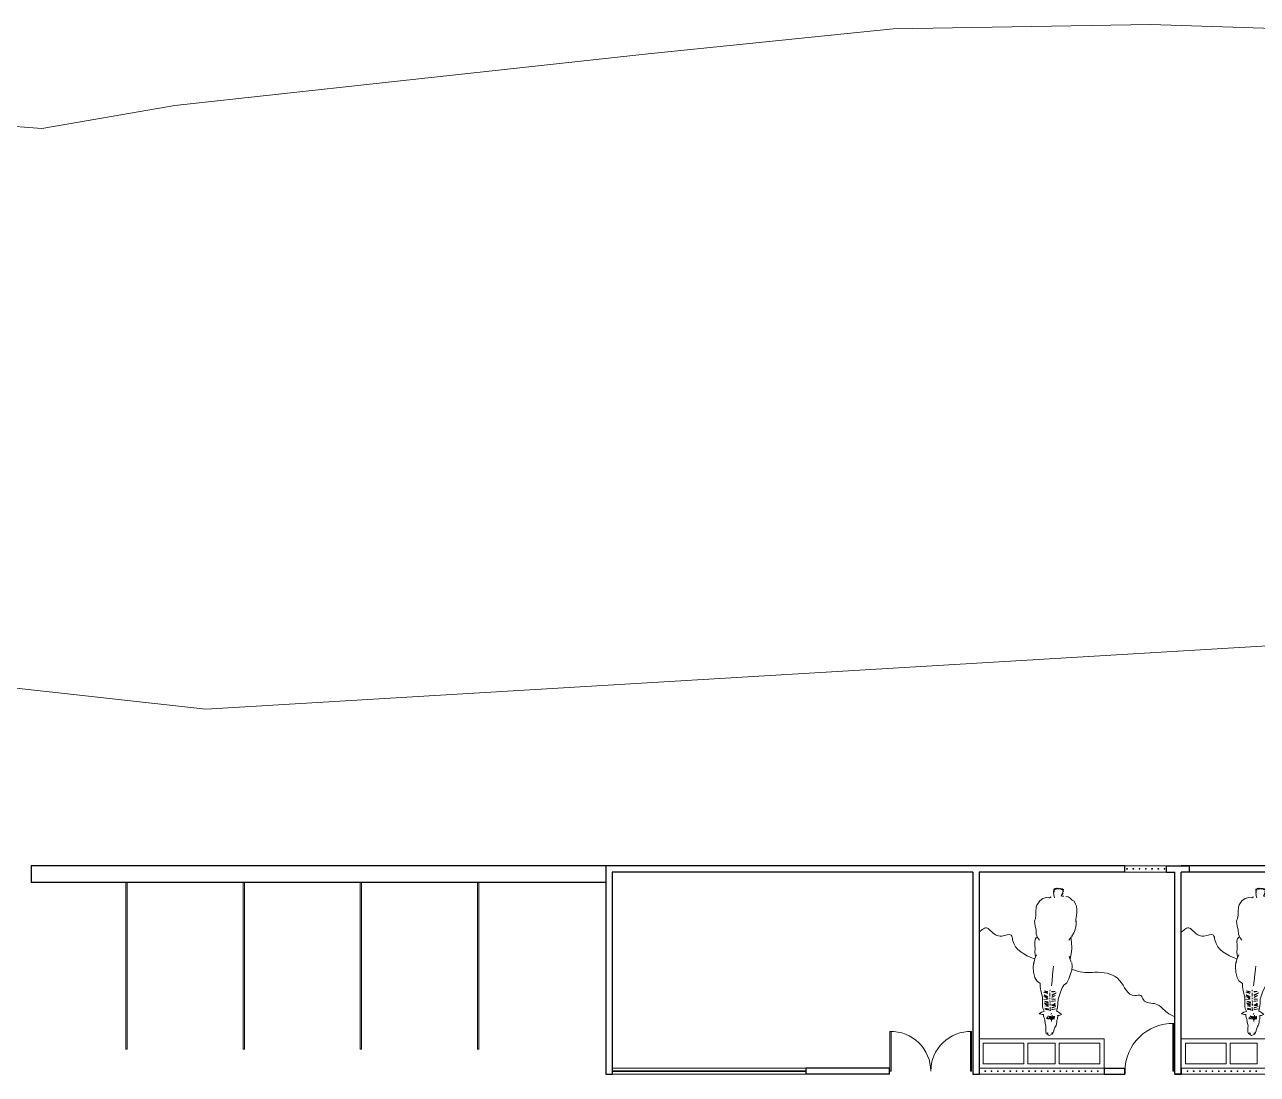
# Model space of a CAD drawing. Header units: millimetres. Extents: x 235 to 418, y 139 to 274.
# Drawn here: x 307.38 to 336.94, y 247.46 to 272.62 of the extents above; entities that cross this region are included whole.
import ezdxf

# ---------------------------------------------------------------- set-up
doc = ezdxf.new("R2010")
doc.units = ezdxf.units.MM
doc.header["$LTSCALE"] = 0.01
for name, color, linetype, lineweight in [('muebles p.a.', 191, 'Continuous', 0), ('muebles p.f.', 213, 'Continuous', 0), ('muros', 3, 'Continuous', 30), ('muros bajos', 42, 'Continuous', 18), ('puertas', 2, 'Continuous', 9), ('punto delgado', 4, 'Continuous', 0), ('terreno', 7, 'Continuous', 9)]:
    doc.layers.add(name, color=color, linetype=linetype, lineweight=lineweight)

# ---------------------------------------------------------------- blocks, each defined once
blk = doc.blocks.new('A$C48D3161E')
at = {"layer": 'punto delgado'}
for p, q in [((1.161, 0.704), (1.064, 0.669)), ((1.232, 0.726), (1.161, 0.704)), ((1.306, 0.731), (1.232, 0.726)), ((1.367, 0.727), (1.306, 0.731)), ((1.379, 0.714), (1.448, 0.691)), ((1.438, 0.697), (1.576, 0.718)), ((1.576, 0.718), (1.646, 0.726)), ((1.646, 0.726), (1.756, 0.721)), ((1.756, 0.721), (1.849, 0.708)), ((1.852, 0.713), (1.792, 0.669)), ((1.86, 0.721), (1.935, 0.762)), ((1.941, 0.768), (2.021, 0.796)), ((2.021, 0.796), (2.086, 0.807)), ((2.086, 0.807), (2.188, 0.802)), ((2.138, 0.809), (2.184, 0.799)), ((2.184, 0.799), (2.259, 0.812)), ((2.259, 0.812), (2.315, 0.822)), ((2.315, 0.822), (2.37, 0.822)), ((2.37, 0.822), (2.432, 0.816)), ((2.432, 0.816), (2.472, 0.796)), ((2.472, 0.796), (2.53, 0.77)), ((2.53, 0.77), (2.55, 0.734)), ((2.55, 0.734), (2.586, 0.695)), ((0.392, 0.53), (0.377, 0.489)), ((0.377, 0.489), (0.379, 0.458)), ((0.428, 0.495), (0.393, 0.534)), ((0.45, 0.456), (0.428, 0.495)), ((0.683, 0.467), (0.605, 0.462)), ((0.739, 0.486), (0.683, 0.467)), ((0.816, 0.511), (0.739, 0.486)), ((0.898, 0.544), (0.816, 0.511)), ((0.947, 0.574), (0.898, 0.544)), ((0.994, 0.633), (0.947, 0.574)), ((1.064, 0.669), (0.994, 0.633)), ((1.448, 0.691), (1.493, 0.675)), ((2.586, 0.695), (2.612, 0.655)), ((2.612, 0.655), (2.616, 0.613)), ((2.621, 0.53), (2.623, 0.576)), ((2.631, 0.527), (2.679, 0.562)), ((2.656, 0.537), (2.723, 0.57)), ((2.679, 0.562), (2.656, 0.537)), ((2.723, 0.57), (2.699, 0.554)), ((2.699, 0.554), (2.753, 0.566)), ((2.753, 0.566), (2.722, 0.558)), ((2.722, 0.558), (2.767, 0.553)), ((2.767, 0.553), (2.745, 0.553)), ((2.745, 0.553), (2.757, 0.543)), ((2.745, 0.534), (2.762, 0.532)), ((2.757, 0.543), (2.747, 0.541)), ((2.751, 0.526), (2.771, 0.519)), ((2.753, 0.502), (2.767, 0.492)), ((2.754, 0.517), (2.77, 0.504)), ((2.758, 0.478), (2.772, 0.486)), ((2.759, 0.465), (2.776, 0.462)), ((0.025, 0.361), (0, 0.301)), ((0, 0.301), (0.035, 0.245)), ((0.085, 0.386), (0.025, 0.361)), ((0.042, 0.275), (0.033, 0.273)), ((0.033, 0.273), (0.035, 0.269)), ((0.041, 0.356), (0.034, 0.351)), ((0.034, 0.351), (0.045, 0.35)), ((0.035, 0.269), (0.044, 0.266)), ((0.036, 0.243), (0.066, 0.235)), ((0.047, 0.359), (0.04, 0.357)), ((0.049, 0.273), (0.042, 0.275)), ((0.044, 0.266), (0.05, 0.27)), ((0.045, 0.35), (0.053, 0.357)), ((0.053, 0.357), (0.047, 0.359)), ((0.05, 0.27), (0.053, 0.271)), ((0.066, 0.235), (0.106, 0.235)), ((0.122, 0.395), (0.095, 0.388)), ((0.106, 0.235), (0.145, 0.234)), ((0.15, 0.408), (0.122, 0.395)), ((0.145, 0.234), (0.181, 0.236)), ((0.168, 0.417), (0.15, 0.408)), ((0.187, 0.429), (0.168, 0.417)), ((0.181, 0.236), (0.227, 0.224)), ((0.218, 0.438), (0.187, 0.429)), ((0.251, 0.443), (0.218, 0.438)), ((0.289, 0.444), (0.251, 0.443)), ((0.385, 0.357), (0.266, 0.343)), ((0.313, 0.455), (0.289, 0.444)), ((0.295, 0.333), (0.363, 0.327)), ((0.36, 0.373), (0.303, 0.363)), ((0.303, 0.363), (0.385, 0.357)), ((0.304, 0.339), (0.356, 0.339)), ((0.361, 0.387), (0.305, 0.375)), ((0.362, 0.397), (0.306, 0.394)), ((0.306, 0.297), (0.363, 0.303)), ((0.307, 0.272), (0.327, 0.279)), ((0.309, 0.292), (0.323, 0.291)), ((0.363, 0.327), (0.312, 0.321)), ((0.312, 0.321), (0.36, 0.31)), ((0.341, 0.459), (0.313, 0.455)), ((0.32, 0.258), (0.371, 0.286)), ((0.32, 0.25), (0.335, 0.25)), ((0.343, 0.461), (0.341, 0.46)), ((0.365, 0.461), (0.343, 0.461)), ((0.379, 0.458), (0.365, 0.461)), ((0.393, 0.332), (0.423, 0.342)), ((0.461, 0.439), (0.45, 0.456)), ((0.519, 0.453), (0.461, 0.439)), ((0.466, 0.319), (0.486, 0.319)), ((0.471, 0.323), (0.49, 0.319)), ((0.477, 0.302), (0.495, 0.218)), ((0.481, 0.345), (0.504, 0.43)), ((0.495, 0.218), (0.485, 0.292)), ((0.485, 0.292), (0.516, 0.219)), ((0.486, 0.319), (0.51, 0.316)), ((0.504, 0.43), (0.491, 0.355)), ((0.516, 0.219), (0.499, 0.288)), ((0.51, 0.316), (0.532, 0.316)), ((0.517, 0.348), (0.545, 0.426)), ((0.605, 0.462), (0.519, 0.453)), ((0.545, 0.426), (0.526, 0.35)), ((0.544, 0.284), (0.56, 0.217)), ((0.56, 0.217), (0.555, 0.284)), ((0.555, 0.284), (0.593, 0.217)), ((0.565, 0.352), (0.564, 0.417)), ((0.564, 0.417), (0.57, 0.374)), ((0.565, 0.318), (0.594, 0.32)), ((0.57, 0.374), (0.576, 0.413)), ((0.593, 0.217), (0.575, 0.294)), ((0.576, 0.413), (0.579, 0.391)), ((0.591, 0.396), (0.578, 0.346)), ((0.579, 0.391), (0.596, 0.415)), ((0.589, 0.312), (0.604, 0.316)), ((0.596, 0.415), (0.596, 0.391)), ((0.596, 0.391), (0.609, 0.41)), ((0.604, 0.28), (0.611, 0.206)), ((0.611, 0.206), (0.614, 0.287)), ((0.614, 0.287), (0.649, 0.213)), ((0.623, 0.317), (0.657, 0.312)), ((0.649, 0.213), (0.633, 0.28)), ((0.637, 0.346), (0.651, 0.422)), ((0.651, 0.422), (0.646, 0.352)), ((0.679, 0.196), (0.693, 0.278)), ((0.683, 0.266), (0.679, 0.196)), ((0.682, 0.352), (0.682, 0.417)), ((0.682, 0.417), (0.689, 0.346)), ((0.683, 0.313), (0.708, 0.313)), ((0.693, 0.278), (0.734, 0.196)), ((0.734, 0.196), (0.708, 0.267)), ((0.708, 0.267), (0.764, 0.203)), ((0.715, 0.352), (0.751, 0.417)), ((0.751, 0.417), (0.725, 0.351)), ((0.764, 0.203), (0.733, 0.275)), ((0.734, 0.313), (0.77, 0.313)), ((0.752, 0.354), (0.803, 0.433)), ((0.803, 0.433), (0.763, 0.348)), ((0.77, 0.313), (0.8, 0.312)), ((0.789, 0.271), (0.813, 0.194)), ((0.813, 0.194), (0.811, 0.274)), ((0.811, 0.274), (0.838, 0.203)), ((0.818, 0.349), (0.826, 0.41)), ((0.826, 0.41), (0.83, 0.346)), ((0.838, 0.203), (0.828, 0.275)), ((0.832, 0.313), (0.858, 0.316)), ((0.935, 0.34), (1.029, 0.353)), ((1.029, 0.353), (1.149, 0.365)), ((1.149, 0.365), (1.253, 0.377)), ((1.253, 0.377), (1.303, 0.381)), ((2.58, 0.182), (2.599, 0.248)), ((2.593, 0.399), (2.65, 0.385)), ((2.595, 0.308), (2.614, 0.339)), ((2.599, 0.248), (2.595, 0.308)), ((2.69, 0.381), (2.644, 0.386)), ((2.678, 0.388), (2.69, 0.381)), ((2.726, 0.382), (2.678, 0.388)), ((2.753, 0.384), (2.705, 0.391)), ((2.705, 0.391), (2.726, 0.382)), ((2.762, 0.392), (2.735, 0.399)), ((2.735, 0.399), (2.753, 0.384)), ((2.773, 0.413), (2.741, 0.404)), ((2.741, 0.404), (2.762, 0.392)), ((2.755, 0.447), (2.771, 0.457)), ((2.755, 0.409), (2.773, 0.413)), ((2.756, 0.433), (2.771, 0.444)), ((2.756, 0.42), (2.773, 0.439)), ((0.227, 0.224), (0.254, 0.221)), ((0.254, 0.22), (0.276, 0.216)), ((0.276, 0.216), (0.295, 0.218)), ((0.294, 0.219), (0.321, 0.209)), ((0.321, 0.209), (0.343, 0.198)), ((0.343, 0.198), (0.363, 0.192)), ((0.365, 0.192), (0.384, 0.193)), ((0.384, 0.193), (0.395, 0.192)), ((0.392, 0.174), (0.406, 0.112)), ((0.395, 0.192), (0.394, 0.17)), ((0.406, 0.112), (0.439, 0.154)), ((0.439, 0.154), (0.453, 0.208)), ((0.456, 0.206), (0.509, 0.18)), ((0.509, 0.18), (0.555, 0.174)), ((0.555, 0.174), (0.635, 0.173)), ((0.636, 0.174), (0.724, 0.175)), ((0.724, 0.175), (0.817, 0.15)), ((0.817, 0.15), (0.918, 0.129)), ((0.918, 0.129), (0.976, 0.13)), ((0.976, 0.13), (1.027, 0.065)), ((1.027, 0.065), (1.094, 0.032)), ((1.094, 0.032), (1.19, 0.007)), ((1.19, 0.007), (1.29, 0)), ((1.29, 0), (1.39, 0.009)), ((1.33, 0.001), (1.451, 0.03)), ((1.451, 0.03), (1.52, 0.063)), ((1.48, 0.04), (1.572, 0.027)), ((1.572, 0.027), (1.634, 0.033)), ((1.634, 0.033), (1.703, 0.03)), ((1.703, 0.03), (1.775, 0.027)), ((1.775, 0.027), (1.821, 0.04)), ((1.795, 0.119), (1.844, 0.082)), ((1.821, 0.04), (1.853, 0.063)), ((1.844, 0.079), (1.906, 0.056)), ((1.906, 0.056), (1.984, 0.053)), ((1.984, 0.053), (2.063, 0.033)), ((2.063, 0.033), (2.151, 0.02)), ((2.151, 0.02), (2.203, 0.04)), ((2.203, 0.04), (2.266, 0.05)), ((2.266, 0.05), (2.331, 0.05)), ((2.331, 0.05), (2.416, 0.056)), ((2.416, 0.056), (2.462, 0.066)), ((2.459, 0.07), (2.538, 0.122)), ((2.538, 0.122), (2.58, 0.182))]:
    blk.add_line(p, q, dxfattribs=at)
blk = doc.blocks.new('A$C6A7764AD')
at = {"layer": 'puertas'}
blk.add_lwpolyline([(0, 0), (0.03, 0), (0.03, 1.17), (0, 1.17)], close=True, dxfattribs=at)
at = {"layer": 'punto delgado'}
blk.add_arc((0.03, 0), 1.17, 0, 91.4693, dxfattribs=at)
blk = doc.blocks.new('A$C45CE3EE6')
at = {"layer": 'puertas'}
blk.add_lwpolyline([(0, 0), (0.03, 0), (0.03, 1), (0, 1)], close=True, dxfattribs=at)
at = {"layer": 'punto delgado'}
blk.add_arc((0.03, 0), 1, 0, 91.7191, dxfattribs=at)
blk = doc.blocks.new('A$C27F13FC7')
at = {"layer": 'punto delgado'}
blk.add_blockref('A$C45CE3EE6', (0, 0), dxfattribs=at)
at = {"layer": 'punto delgado', "xscale": -1}
blk.add_blockref('A$C45CE3EE6', (2.06, 0), dxfattribs=at)

msp = doc.modelspace()

# ---------------------------------------------------------------- hatches: boundary and pattern name
at = {"layer": 'muros'}
h = msp.add_hatch(color=256, dxfattribs=at)
edge = h.paths.add_edge_path()
edge.add_arc((333.118, 247.533), 0.01, 0, 360)
edge = h.paths.add_edge_path()
edge.add_arc((332.968, 247.533), 0.01, 0, 360)
edge = h.paths.add_edge_path()
edge.add_arc((332.818, 247.533), 0.01, 0, 360)
edge = h.paths.add_edge_path()
edge.add_arc((332.668, 247.533), 0.01, 0, 360)
edge = h.paths.add_edge_path()
edge.add_arc((332.518, 247.533), 0.01, 0, 360)
edge = h.paths.add_edge_path()
edge.add_arc((332.368, 247.533), 0.01, 0, 360)
edge = h.paths.add_edge_path()
edge.add_arc((332.218, 247.533), 0.01, 0, 360)
edge = h.paths.add_edge_path()
edge.add_arc((332.068, 247.533), 0.01, 0, 360)
edge = h.paths.add_edge_path()
edge.add_arc((331.918, 247.533), 0.01, 0, 360)
edge = h.paths.add_edge_path()
edge.add_arc((331.768, 247.533), 0.01, 0, 360)
edge = h.paths.add_edge_path()
edge.add_arc((331.618, 247.533), 0.01, 0, 360)
edge = h.paths.add_edge_path()
edge.add_arc((331.468, 247.533), 0.01, 0, 360)
edge = h.paths.add_edge_path()
edge.add_arc((331.318, 247.533), 0.01, 0, 360)
edge = h.paths.add_edge_path()
edge.add_arc((331.168, 247.533), 0.01, 0, 360)
edge = h.paths.add_edge_path()
edge.add_arc((331.018, 247.533), 0.01, 0, 360)
edge = h.paths.add_edge_path()
edge.add_arc((330.868, 247.533), 0.01, 0, 360)
edge = h.paths.add_edge_path()
edge.add_arc((330.718, 247.533), 0.01, 0, 360)
edge = h.paths.add_edge_path()
edge.add_arc((330.568, 247.533), 0.01, 0, 360)
edge = h.paths.add_edge_path()
edge.add_arc((330.418, 247.533), 0.01, 0, 360)
h = msp.add_hatch(color=256, dxfattribs=at)
edge = h.paths.add_edge_path()
edge.add_arc((337.968, 247.533), 0.01, 0, 360)
edge = h.paths.add_edge_path()
edge.add_arc((337.818, 247.533), 0.01, 0, 360)
edge = h.paths.add_edge_path()
edge.add_arc((337.668, 247.533), 0.01, 0, 360)
edge = h.paths.add_edge_path()
edge.add_arc((337.518, 247.533), 0.01, 0, 360)
edge = h.paths.add_edge_path()
edge.add_arc((337.368, 247.533), 0.01, 0, 360)
edge = h.paths.add_edge_path()
edge.add_arc((337.218, 247.533), 0.01, 0, 360)
edge = h.paths.add_edge_path()
edge.add_arc((337.068, 247.533), 0.01, 0, 360)
edge = h.paths.add_edge_path()
edge.add_arc((336.918, 247.533), 0.01, 0, 360)
edge = h.paths.add_edge_path()
edge.add_arc((336.768, 247.533), 0.01, 0, 360)
edge = h.paths.add_edge_path()
edge.add_arc((336.618, 247.533), 0.01, 0, 360)
edge = h.paths.add_edge_path()
edge.add_arc((336.468, 247.533), 0.01, 0, 360)
edge = h.paths.add_edge_path()
edge.add_arc((336.318, 247.533), 0.01, 0, 360)
edge = h.paths.add_edge_path()
edge.add_arc((336.168, 247.533), 0.01, 0, 360)
edge = h.paths.add_edge_path()
edge.add_arc((336.018, 247.533), 0.01, 0, 360)
edge = h.paths.add_edge_path()
edge.add_arc((335.868, 247.533), 0.01, 0, 360)
edge = h.paths.add_edge_path()
edge.add_arc((335.718, 247.533), 0.01, 0, 360)
edge = h.paths.add_edge_path()
edge.add_arc((335.568, 247.533), 0.01, 0, 360)
edge = h.paths.add_edge_path()
edge.add_arc((335.418, 247.533), 0.01, 0, 360)
edge = h.paths.add_edge_path()
edge.add_arc((335.268, 247.533), 0.01, 0, 360)
at = {"layer": 'muros bajos'}
h = msp.add_hatch(color=256, dxfattribs=at)
edge = h.paths.add_edge_path()
edge.add_arc((334.718, 252.383), 0.01, 0, 360)
edge = h.paths.add_edge_path()
edge.add_arc((334.568, 252.383), 0.01, 0, 360)
edge = h.paths.add_edge_path()
edge.add_arc((334.418, 252.383), 0.01, 0, 360)
edge = h.paths.add_edge_path()
edge.add_arc((333.818, 252.383), 0.01, 0, 360)
edge = h.paths.add_edge_path()
edge.add_arc((333.968, 252.383), 0.01, 0, 360)
edge = h.paths.add_edge_path()
edge.add_arc((334.118, 252.383), 0.01, 0, 360)
edge = h.paths.add_edge_path()
edge.add_arc((334.268, 252.383), 0.01, 0, 360)

# ---------------------------------------------------------------- linework, layer by layer
at = {"layer": 'muebles p.a.'}
for p, q in [((331.343, 247.708), (331.343, 248.208)), ((331.443, 247.708), (331.443, 248.208)), ((332.093, 247.708), (332.093, 248.208)), ((332.193, 247.708), (332.193, 248.208)), ((336.193, 247.708), (336.193, 248.208)), ((336.293, 247.708), (336.293, 248.208)), ((336.943, 247.708), (336.943, 248.208))]:
    msp.add_line(p, q, dxfattribs=at)
for points in [[(331.343, 248.208), (330.368, 248.208), (330.368, 247.708), (331.343, 247.708)], [(332.093, 248.208), (331.443, 248.208)], [(332.193, 247.708), (333.168, 247.708), (333.168, 248.208), (332.193, 248.208)], [(336.193, 248.208), (335.218, 248.208), (335.218, 247.708), (336.193, 247.708)], [(336.943, 248.208), (336.293, 248.208)], [(331.443, 247.708), (332.093, 247.708)], [(336.293, 247.708), (336.943, 247.708)]]:
    msp.add_lwpolyline(points, dxfattribs=at)
at = {"layer": 'muebles p.f.'}
for p, q in [((330.268, 248.308), (333.268, 248.308)), ((335.118, 248.308), (338.118, 248.308))]:
    msp.add_line(p, q, dxfattribs=at)
for points in [[(333.268, 248.308), (330.268, 248.308), (330.268, 247.608), (333.268, 247.608)], [(338.118, 248.308), (335.118, 248.308), (335.118, 247.608), (338.118, 247.608)]]:
    msp.add_lwpolyline(points, close=True, dxfattribs=at)
at = {"layer": 'muros'}
for p, q in [((321.318, 252.458), (307.538, 252.458)), ((307.538, 252.458), (307.538, 252.058)), ((330.118, 252.458), (321.318, 252.458)), ((321.318, 252.458), (321.318, 247.458)), ((330.118, 252.308), (321.468, 252.308)), ((321.468, 252.308), (321.468, 247.458)), ((333.768, 252.458), (330.118, 252.458)), ((330.118, 252.308), (330.118, 247.458)), ((333.768, 252.308), (330.268, 252.308)), ((330.268, 252.308), (330.268, 247.458)), ((333.768, 252.308), (333.768, 252.458)), ((333.768, 252.308), (333.768, 252.458)), ((334.768, 252.308), (334.768, 252.458)), ((334.768, 252.458), (335.318, 252.458)), ((334.768, 252.308), (334.968, 252.308)), ((334.968, 247.458), (334.968, 252.308)), ((338.618, 252.458), (335.118, 252.458)), ((338.618, 252.308), (335.118, 252.308)), ((335.118, 247.458), (335.118, 252.308)), ((335.318, 252.308), (335.118, 252.308)), ((335.318, 252.308), (335.318, 252.458)), ((321.318, 252.058), (307.538, 252.058)), ((321.318, 247.458), (321.468, 247.458)), ((328.122, 247.608), (326.122, 247.608)), ((326.122, 247.458), (326.122, 247.608)), ((328.122, 247.458), (326.122, 247.458)), ((328.122, 247.458), (328.122, 247.608)), ((330.118, 247.458), (330.268, 247.458)), ((330.268, 247.608), (330.268, 247.458)), ((333.268, 247.608), (333.768, 247.608)), ((333.268, 247.458), (333.768, 247.458)), ((333.768, 247.608), (333.768, 247.458)), ((333.768, 247.608), (333.768, 247.458)), ((335.118, 247.608), (335.118, 247.458))]:
    msp.add_line(p, q, dxfattribs=at)
for points in [[(334.968, 247.458), (335.118, 247.458), (335.118, 252.308)], [(335.118, 247.458), (334.968, 247.458), (334.968, 252.308)], [(333.268, 247.608), (333.268, 247.458)], [(333.768, 247.458), (333.768, 247.608)]]:
    msp.add_lwpolyline(points, dxfattribs=at)
at = {"layer": 'muros bajos'}
for p, q in [((334.768, 252.458), (333.768, 252.458)), ((334.768, 252.308), (333.768, 252.308)), ((326.122, 247.608), (321.468, 247.608)), ((326.122, 247.458), (321.468, 247.458)), ((330.268, 247.608), (333.268, 247.608)), ((330.268, 247.458), (333.268, 247.458)), ((335.118, 247.608), (338.118, 247.608)), ((335.118, 247.458), (338.118, 247.458))]:
    msp.add_line(p, q, dxfattribs=at)
for centre in [(333.818, 252.383), (333.968, 252.383), (334.118, 252.383), (334.268, 252.383), (334.418, 252.383), (334.568, 252.383), (334.718, 252.383), (330.418, 247.533), (330.568, 247.533), (330.718, 247.533), (330.868, 247.533), (331.018, 247.533), (331.168, 247.533), (331.318, 247.533), (331.468, 247.533), (331.618, 247.533), (331.768, 247.533), (331.918, 247.533), (332.068, 247.533), (332.218, 247.533), (332.368, 247.533), (332.518, 247.533), (332.668, 247.533), (332.818, 247.533), (332.968, 247.533), (333.118, 247.533), (335.268, 247.533), (335.418, 247.533), (335.568, 247.533), (335.718, 247.533), (335.868, 247.533), (336.018, 247.533), (336.168, 247.533), (336.318, 247.533), (336.468, 247.533), (336.618, 247.533), (336.768, 247.533), (336.918, 247.533)]:
    msp.add_circle(centre, 0.01, dxfattribs=at)
at = {"layer": 'punto delgado'}
for p, q in [((326.122, 247.543), (321.468, 247.543)), ((326.122, 247.533), (321.468, 247.533)), ((326.122, 247.523), (321.468, 247.523))]:
    msp.add_line(p, q, dxfattribs=at)
for points in [[(309.81, 248.058), (309.84, 248.058), (309.84, 252.058), (309.81, 252.058)], [(312.62, 248.058), (312.65, 248.058), (312.65, 252.058), (312.62, 252.058)], [(315.43, 248.058), (315.46, 248.058), (315.46, 252.058), (315.43, 252.058)], [(318.24, 248.058), (318.27, 248.058), (318.27, 252.058), (318.24, 252.058)]]:
    msp.add_lwpolyline(points, close=True, dxfattribs=at)
for points in [[(330.268, 250.862), (330.47, 250.965), (330.539, 250.908), (330.813, 250.771), (331.041, 250.794), (331.075, 250.68), (331.599, 250.224)], [(335.118, 250.862), (335.32, 250.965), (335.389, 250.908), (335.663, 250.771), (335.891, 250.794), (335.925, 250.68), (336.449, 250.224)], [(332.5, 249.973), (332.762, 249.905), (333.127, 249.905), (333.64, 249.711), (334.005, 249.347), (334.153, 249.347), (334.21, 249.244), (334.518, 249.142), (334.78, 248.937), (334.968, 248.834)]]:
    msp.add_spline(points, degree=3, dxfattribs=at)
at = {"layer": 'terreno'}
for p, q in [((334.385, 272.622), (328.209, 272.522)), ((352.2, 272.083), (334.385, 272.622)), ((328.209, 272.522), (322.332, 271.924)), ((322.332, 271.924), (315.957, 271.226)), ((315.957, 271.226), (310.982, 270.681)), ((310.982, 270.681), (307.789, 270.129)), ((307.789, 270.129), (304.403, 270.405)), ((311.729, 256.209), (253.964, 262.602)), ((339.685, 257.878), (311.729, 256.209))]:
    msp.add_line(p, q, dxfattribs=at)

# ---------------------------------------------------------------- block references
at = {"layer": 'punto delgado', "xscale": -1.273105900057544, "yscale": 1.273105900057544, "zscale": 1.273105900057544, "rotation": 270}
for p in [(331.57, 248.389), (336.42, 248.389)]:
    msp.add_blockref('A$C48D3161E', p, dxfattribs=at)
at = {"layer": 'punto delgado'}
for name, p, xscale, yscale, zscale in [('A$C6A7764AD', (334.942, 247.533), -0.977884197377648, 0.9778841973775911, 0.9778841973775911), ('A$C27F13FC7', (328.132, 247.533), 0.9514189367293966, 0.9514189367293682, 0.9514189367293682)]:
    msp.add_blockref(name, p, dxfattribs=dict(at, xscale=xscale, yscale=yscale, zscale=zscale))

doc.saveas('drawing.dxf')
